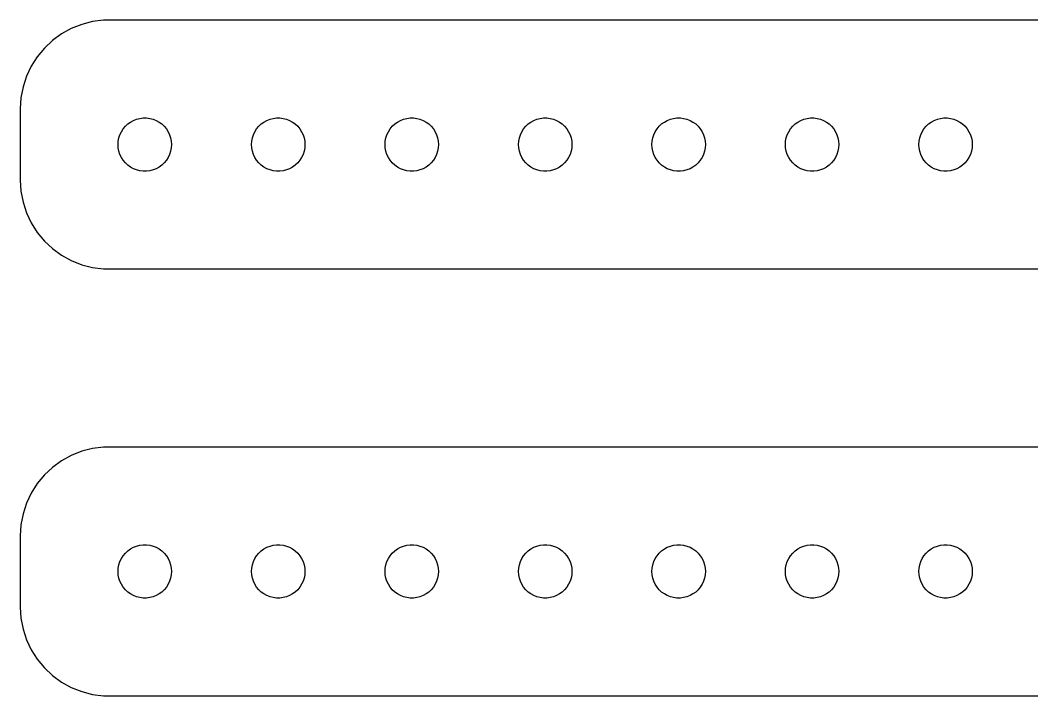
# Model space of a CAD drawing. Header units: metres. Extents: x -232 to 232, y 17 to 55.
# Drawn here: x -232 to -175.2, y 17 to 55 of the extents above; entities that cross this region are included whole.
import ezdxf

# ---------------------------------------------------------------- set-up
doc = ezdxf.new("R2010")
doc.units = ezdxf.units.M

msp = doc.modelspace()

# ---------------------------------------------------------------- linework, layer by layer
for p, q in [((-228.545, 54.7553), (-229.129, 54.5241)), ((-227.937, 54.9114), (-228.545, 54.7553)), ((-227.314, 54.9901), (-227.937, 54.9114)), ((227.314, 54.9901), (-227.314, 54.9901)), ((-229.679, 54.2216), (-230.187, 53.8526)), ((-229.129, 54.5241), (-229.679, 54.2216)), ((-230.187, 53.8526), (-230.645, 53.4227)), ((-231.045, 52.9389), (-231.382, 52.4088)), ((-230.645, 53.4227), (-231.045, 52.9389)), ((-231.382, 52.4088), (-231.649, 51.8406)), ((-231.649, 51.8406), (-231.843, 51.2434)), ((-231.843, 51.2434), (-231.961, 50.6267)), ((-231.961, 50.6267), (-232, 50)), ((-232, 50), (-232, 46)), ((-225.464, 49.4266), (-225.281, 49.4734)), ((-225.281, 49.4734), (-225.094, 49.497)), ((-225.094, 49.497), (-224.906, 49.497)), ((-224.906, 49.497), (-224.719, 49.4734)), ((-224.719, 49.4734), (-224.536, 49.4266)), ((-217.964, 49.4266), (-217.781, 49.4734)), ((-217.781, 49.4734), (-217.594, 49.497)), ((-217.594, 49.497), (-217.406, 49.497)), ((-217.406, 49.497), (-217.219, 49.4734)), ((-217.219, 49.4734), (-217.036, 49.4266)), ((-210.464, 49.4266), (-210.281, 49.4734)), ((-210.281, 49.4734), (-210.094, 49.497)), ((-210.094, 49.497), (-209.906, 49.497)), ((-209.906, 49.497), (-209.719, 49.4734)), ((-209.719, 49.4734), (-209.536, 49.4266)), ((-202.964, 49.4266), (-202.781, 49.4734)), ((-202.781, 49.4734), (-202.594, 49.497)), ((-202.594, 49.497), (-202.406, 49.497)), ((-202.406, 49.497), (-202.219, 49.4734)), ((-202.219, 49.4734), (-202.036, 49.4266)), ((-195.464, 49.4266), (-195.281, 49.4734)), ((-195.281, 49.4734), (-195.094, 49.497)), ((-195.094, 49.497), (-194.906, 49.497)), ((-194.906, 49.497), (-194.719, 49.4734)), ((-194.719, 49.4734), (-194.536, 49.4266)), ((-187.964, 49.4266), (-187.781, 49.4734)), ((-187.781, 49.4734), (-187.594, 49.497)), ((-187.594, 49.497), (-187.406, 49.497)), ((-187.406, 49.497), (-187.219, 49.4734)), ((-187.219, 49.4734), (-187.036, 49.4266)), ((-180.464, 49.4266), (-180.281, 49.4734)), ((-180.281, 49.4734), (-180.094, 49.497)), ((-180.094, 49.497), (-179.906, 49.497)), ((-179.906, 49.497), (-179.719, 49.4734)), ((-179.719, 49.4734), (-179.536, 49.4266)), ((-226.214, 48.8817), (-226.093, 49.0268)), ((-226.093, 49.0268), (-225.956, 49.1558)), ((-225.956, 49.1558), (-225.804, 49.2665)), ((-225.804, 49.2665), (-225.639, 49.3572)), ((-225.639, 49.3572), (-225.464, 49.4266)), ((-224.536, 49.4266), (-224.361, 49.3572)), ((-224.361, 49.3572), (-224.196, 49.2665)), ((-224.196, 49.2665), (-224.044, 49.1558)), ((-224.044, 49.1558), (-223.907, 49.0268)), ((-223.907, 49.0268), (-223.786, 48.8817)), ((-218.714, 48.8817), (-218.593, 49.0268)), ((-218.593, 49.0268), (-218.456, 49.1558)), ((-218.456, 49.1558), (-218.304, 49.2665)), ((-218.304, 49.2665), (-218.139, 49.3572)), ((-218.139, 49.3572), (-217.964, 49.4266)), ((-217.036, 49.4266), (-216.861, 49.3572)), ((-216.861, 49.3572), (-216.696, 49.2665)), ((-216.696, 49.2665), (-216.544, 49.1558)), ((-216.544, 49.1558), (-216.407, 49.0268)), ((-216.407, 49.0268), (-216.286, 48.8817)), ((-211.214, 48.8817), (-211.093, 49.0268)), ((-211.093, 49.0268), (-210.956, 49.1558)), ((-210.956, 49.1558), (-210.804, 49.2665)), ((-210.804, 49.2665), (-210.639, 49.3572)), ((-210.639, 49.3572), (-210.464, 49.4266)), ((-209.536, 49.4266), (-209.361, 49.3572)), ((-209.361, 49.3572), (-209.196, 49.2665)), ((-209.196, 49.2665), (-209.044, 49.1558)), ((-209.044, 49.1558), (-208.907, 49.0268)), ((-208.907, 49.0268), (-208.786, 48.8817)), ((-203.714, 48.8817), (-203.593, 49.0268)), ((-203.593, 49.0268), (-203.456, 49.1558)), ((-203.456, 49.1558), (-203.304, 49.2665)), ((-203.304, 49.2665), (-203.139, 49.3572)), ((-203.139, 49.3572), (-202.964, 49.4266)), ((-202.036, 49.4266), (-201.861, 49.3572)), ((-201.861, 49.3572), (-201.696, 49.2665)), ((-201.696, 49.2665), (-201.544, 49.1558)), ((-201.544, 49.1558), (-201.407, 49.0268)), ((-201.407, 49.0268), (-201.286, 48.8817)), ((-196.214, 48.8817), (-196.093, 49.0268)), ((-196.093, 49.0268), (-195.956, 49.1558)), ((-195.956, 49.1558), (-195.804, 49.2665)), ((-195.804, 49.2665), (-195.639, 49.3572)), ((-195.639, 49.3572), (-195.464, 49.4266)), ((-194.536, 49.4266), (-194.361, 49.3572)), ((-194.361, 49.3572), (-194.196, 49.2665)), ((-194.196, 49.2665), (-194.044, 49.1558)), ((-194.044, 49.1558), (-193.907, 49.0268)), ((-193.907, 49.0268), (-193.786, 48.8817)), ((-188.714, 48.8817), (-188.593, 49.0268)), ((-188.593, 49.0268), (-188.456, 49.1558)), ((-188.456, 49.1558), (-188.304, 49.2665)), ((-188.304, 49.2665), (-188.139, 49.3572)), ((-188.139, 49.3572), (-187.964, 49.4266)), ((-187.036, 49.4266), (-186.861, 49.3572)), ((-186.861, 49.3572), (-186.696, 49.2665)), ((-186.696, 49.2665), (-186.544, 49.1558)), ((-186.544, 49.1558), (-186.407, 49.0268)), ((-186.407, 49.0268), (-186.286, 48.8817)), ((-181.214, 48.8817), (-181.093, 49.0268)), ((-181.093, 49.0268), (-180.956, 49.1558)), ((-180.956, 49.1558), (-180.804, 49.2665)), ((-180.804, 49.2665), (-180.639, 49.3572)), ((-180.639, 49.3572), (-180.464, 49.4266)), ((-179.536, 49.4266), (-179.361, 49.3572)), ((-179.361, 49.3572), (-179.196, 49.2665)), ((-179.196, 49.2665), (-179.044, 49.1558)), ((-179.044, 49.1558), (-178.907, 49.0268)), ((-178.907, 49.0268), (-178.786, 48.8817)), ((-226.488, 48.188), (-226.453, 48.373)), ((-226.453, 48.373), (-226.395, 48.5522)), ((-226.395, 48.5522), (-226.314, 48.7226)), ((-226.314, 48.7226), (-226.214, 48.8817)), ((-223.786, 48.8817), (-223.686, 48.7226)), ((-223.686, 48.7226), (-223.605, 48.5522)), ((-223.605, 48.5522), (-223.547, 48.373)), ((-223.547, 48.373), (-223.512, 48.188)), ((-218.988, 48.188), (-218.953, 48.373)), ((-218.953, 48.373), (-218.895, 48.5522)), ((-218.895, 48.5522), (-218.814, 48.7226)), ((-218.814, 48.7226), (-218.714, 48.8817)), ((-216.286, 48.8817), (-216.186, 48.7226)), ((-216.186, 48.7226), (-216.105, 48.5522)), ((-216.105, 48.5522), (-216.047, 48.373)), ((-216.047, 48.373), (-216.012, 48.188)), ((-211.488, 48.188), (-211.453, 48.373)), ((-211.453, 48.373), (-211.395, 48.5522)), ((-211.395, 48.5522), (-211.314, 48.7226)), ((-211.314, 48.7226), (-211.214, 48.8817)), ((-208.786, 48.8817), (-208.686, 48.7226)), ((-208.686, 48.7226), (-208.605, 48.5522)), ((-208.605, 48.5522), (-208.547, 48.373)), ((-208.547, 48.373), (-208.512, 48.188)), ((-203.988, 48.188), (-203.953, 48.373)), ((-203.953, 48.373), (-203.895, 48.5522)), ((-203.895, 48.5522), (-203.814, 48.7226)), ((-203.814, 48.7226), (-203.714, 48.8817)), ((-201.286, 48.8817), (-201.186, 48.7226)), ((-201.186, 48.7226), (-201.105, 48.5522)), ((-201.105, 48.5522), (-201.047, 48.373)), ((-201.047, 48.373), (-201.012, 48.188)), ((-196.488, 48.188), (-196.453, 48.373)), ((-196.453, 48.373), (-196.395, 48.5522)), ((-196.395, 48.5522), (-196.314, 48.7226)), ((-196.314, 48.7226), (-196.214, 48.8817)), ((-193.786, 48.8817), (-193.686, 48.7226)), ((-193.686, 48.7226), (-193.605, 48.5522)), ((-193.605, 48.5522), (-193.547, 48.373)), ((-193.547, 48.373), (-193.512, 48.188)), ((-188.988, 48.188), (-188.953, 48.373)), ((-188.953, 48.373), (-188.895, 48.5522)), ((-188.895, 48.5522), (-188.814, 48.7226)), ((-188.814, 48.7226), (-188.714, 48.8817)), ((-186.286, 48.8817), (-186.186, 48.7226)), ((-186.186, 48.7226), (-186.105, 48.5522)), ((-186.105, 48.5522), (-186.047, 48.373)), ((-186.047, 48.373), (-186.012, 48.188)), ((-181.488, 48.188), (-181.453, 48.373)), ((-181.453, 48.373), (-181.395, 48.5522)), ((-181.395, 48.5522), (-181.314, 48.7226)), ((-181.314, 48.7226), (-181.214, 48.8817)), ((-178.786, 48.8817), (-178.686, 48.7226)), ((-178.686, 48.7226), (-178.605, 48.5522)), ((-178.605, 48.5522), (-178.547, 48.373)), ((-178.547, 48.373), (-178.512, 48.188)), ((-226.5, 48), (-226.488, 48.188)), ((-226.488, 47.812), (-226.5, 48)), ((-226.453, 47.627), (-226.488, 47.812)), ((-223.512, 47.812), (-223.547, 47.627)), ((-223.512, 48.188), (-223.5, 48)), ((-223.5, 48), (-223.512, 47.812)), ((-219, 48), (-218.988, 48.188)), ((-218.988, 47.812), (-219, 48)), ((-218.953, 47.627), (-218.988, 47.812)), ((-216.012, 47.812), (-216.047, 47.627)), ((-216.012, 48.188), (-216, 48)), ((-216, 48), (-216.012, 47.812)), ((-211.5, 48), (-211.488, 48.188)), ((-211.488, 47.812), (-211.5, 48)), ((-211.453, 47.627), (-211.488, 47.812)), ((-208.512, 47.812), (-208.547, 47.627)), ((-208.512, 48.188), (-208.5, 48)), ((-208.5, 48), (-208.512, 47.812)), ((-204, 48), (-203.988, 48.188)), ((-203.988, 47.812), (-204, 48)), ((-203.953, 47.627), (-203.988, 47.812)), ((-201.012, 47.812), (-201.047, 47.627)), ((-201.012, 48.188), (-201, 48)), ((-201, 48), (-201.012, 47.812)), ((-196.5, 48), (-196.488, 48.188)), ((-196.488, 47.812), (-196.5, 48)), ((-196.453, 47.627), (-196.488, 47.812)), ((-193.512, 47.812), (-193.547, 47.627)), ((-193.512, 48.188), (-193.5, 48)), ((-193.5, 48), (-193.512, 47.812)), ((-189, 48), (-188.988, 48.188)), ((-188.988, 47.812), (-189, 48)), ((-188.953, 47.627), (-188.988, 47.812)), ((-186.012, 47.812), (-186.047, 47.627)), ((-186.012, 48.188), (-186, 48)), ((-186, 48), (-186.012, 47.812)), ((-181.5, 48), (-181.488, 48.188)), ((-181.488, 47.812), (-181.5, 48)), ((-181.453, 47.627), (-181.488, 47.812)), ((-178.512, 47.812), (-178.547, 47.627)), ((-178.512, 48.188), (-178.5, 48)), ((-178.5, 48), (-178.512, 47.812)), ((-226.395, 47.4478), (-226.453, 47.627)), ((-226.314, 47.2774), (-226.395, 47.4478)), ((-226.214, 47.1183), (-226.314, 47.2774)), ((-223.686, 47.2774), (-223.786, 47.1183)), ((-223.605, 47.4478), (-223.686, 47.2774)), ((-223.547, 47.627), (-223.605, 47.4478)), ((-218.895, 47.4478), (-218.953, 47.627)), ((-218.814, 47.2774), (-218.895, 47.4478)), ((-218.714, 47.1183), (-218.814, 47.2774)), ((-216.186, 47.2774), (-216.286, 47.1183)), ((-216.105, 47.4478), (-216.186, 47.2774)), ((-216.047, 47.627), (-216.105, 47.4478)), ((-211.395, 47.4478), (-211.453, 47.627)), ((-211.314, 47.2774), (-211.395, 47.4478)), ((-211.214, 47.1183), (-211.314, 47.2774)), ((-208.686, 47.2774), (-208.786, 47.1183)), ((-208.605, 47.4478), (-208.686, 47.2774)), ((-208.547, 47.627), (-208.605, 47.4478)), ((-203.895, 47.4478), (-203.953, 47.627)), ((-203.814, 47.2774), (-203.895, 47.4478)), ((-203.714, 47.1183), (-203.814, 47.2774)), ((-201.186, 47.2774), (-201.286, 47.1183)), ((-201.105, 47.4478), (-201.186, 47.2774)), ((-201.047, 47.627), (-201.105, 47.4478)), ((-196.395, 47.4478), (-196.453, 47.627)), ((-196.314, 47.2774), (-196.395, 47.4478)), ((-196.214, 47.1183), (-196.314, 47.2774)), ((-193.686, 47.2774), (-193.786, 47.1183)), ((-193.605, 47.4478), (-193.686, 47.2774)), ((-193.547, 47.627), (-193.605, 47.4478)), ((-188.895, 47.4478), (-188.953, 47.627)), ((-188.814, 47.2774), (-188.895, 47.4478)), ((-188.714, 47.1183), (-188.814, 47.2774)), ((-186.186, 47.2774), (-186.286, 47.1183)), ((-186.105, 47.4478), (-186.186, 47.2774)), ((-186.047, 47.627), (-186.105, 47.4478)), ((-181.395, 47.4478), (-181.453, 47.627)), ((-181.314, 47.2774), (-181.395, 47.4478)), ((-181.214, 47.1183), (-181.314, 47.2774)), ((-178.686, 47.2774), (-178.786, 47.1183)), ((-178.605, 47.4478), (-178.686, 47.2774)), ((-178.547, 47.627), (-178.605, 47.4478)), ((-226.093, 46.9732), (-226.214, 47.1183)), ((-225.956, 46.8442), (-226.093, 46.9732)), ((-225.804, 46.7335), (-225.956, 46.8442)), ((-225.639, 46.6428), (-225.804, 46.7335)), ((-225.464, 46.5734), (-225.639, 46.6428)), ((-224.361, 46.6428), (-224.536, 46.5734)), ((-224.196, 46.7335), (-224.361, 46.6428)), ((-224.044, 46.8442), (-224.196, 46.7335)), ((-223.907, 46.9732), (-224.044, 46.8442)), ((-223.786, 47.1183), (-223.907, 46.9732)), ((-218.593, 46.9732), (-218.714, 47.1183)), ((-218.456, 46.8442), (-218.593, 46.9732)), ((-218.304, 46.7335), (-218.456, 46.8442)), ((-218.139, 46.6428), (-218.304, 46.7335)), ((-217.964, 46.5734), (-218.139, 46.6428)), ((-216.861, 46.6428), (-217.036, 46.5734)), ((-216.696, 46.7335), (-216.861, 46.6428)), ((-216.544, 46.8442), (-216.696, 46.7335)), ((-216.407, 46.9732), (-216.544, 46.8442)), ((-216.286, 47.1183), (-216.407, 46.9732)), ((-211.093, 46.9732), (-211.214, 47.1183)), ((-210.956, 46.8442), (-211.093, 46.9732)), ((-210.804, 46.7335), (-210.956, 46.8442)), ((-210.639, 46.6428), (-210.804, 46.7335)), ((-210.464, 46.5734), (-210.639, 46.6428)), ((-209.361, 46.6428), (-209.536, 46.5734)), ((-209.196, 46.7335), (-209.361, 46.6428)), ((-209.044, 46.8442), (-209.196, 46.7335)), ((-208.907, 46.9732), (-209.044, 46.8442)), ((-208.786, 47.1183), (-208.907, 46.9732)), ((-203.593, 46.9732), (-203.714, 47.1183)), ((-203.456, 46.8442), (-203.593, 46.9732)), ((-203.304, 46.7335), (-203.456, 46.8442)), ((-203.139, 46.6428), (-203.304, 46.7335)), ((-202.964, 46.5734), (-203.139, 46.6428)), ((-201.861, 46.6428), (-202.036, 46.5734)), ((-201.696, 46.7335), (-201.861, 46.6428)), ((-201.544, 46.8442), (-201.696, 46.7335)), ((-201.407, 46.9732), (-201.544, 46.8442)), ((-201.286, 47.1183), (-201.407, 46.9732)), ((-196.093, 46.9732), (-196.214, 47.1183)), ((-195.956, 46.8442), (-196.093, 46.9732)), ((-195.804, 46.7335), (-195.956, 46.8442)), ((-195.639, 46.6428), (-195.804, 46.7335)), ((-195.464, 46.5734), (-195.639, 46.6428)), ((-194.361, 46.6428), (-194.536, 46.5734)), ((-194.196, 46.7335), (-194.361, 46.6428)), ((-194.044, 46.8442), (-194.196, 46.7335)), ((-193.907, 46.9732), (-194.044, 46.8442)), ((-193.786, 47.1183), (-193.907, 46.9732)), ((-188.593, 46.9732), (-188.714, 47.1183)), ((-188.456, 46.8442), (-188.593, 46.9732)), ((-188.304, 46.7335), (-188.456, 46.8442)), ((-188.139, 46.6428), (-188.304, 46.7335)), ((-187.964, 46.5734), (-188.139, 46.6428)), ((-186.861, 46.6428), (-187.036, 46.5734)), ((-186.696, 46.7335), (-186.861, 46.6428)), ((-186.544, 46.8442), (-186.696, 46.7335)), ((-186.407, 46.9732), (-186.544, 46.8442)), ((-186.286, 47.1183), (-186.407, 46.9732)), ((-181.093, 46.9732), (-181.214, 47.1183)), ((-180.956, 46.8442), (-181.093, 46.9732)), ((-180.804, 46.7335), (-180.956, 46.8442)), ((-180.639, 46.6428), (-180.804, 46.7335)), ((-180.464, 46.5734), (-180.639, 46.6428)), ((-179.361, 46.6428), (-179.536, 46.5734)), ((-179.196, 46.7335), (-179.361, 46.6428)), ((-179.044, 46.8442), (-179.196, 46.7335)), ((-178.907, 46.9732), (-179.044, 46.8442)), ((-178.786, 47.1183), (-178.907, 46.9732)), ((-225.281, 46.5266), (-225.464, 46.5734)), ((-225.094, 46.503), (-225.281, 46.5266)), ((-224.906, 46.503), (-225.094, 46.503)), ((-224.719, 46.5266), (-224.906, 46.503)), ((-224.536, 46.5734), (-224.719, 46.5266)), ((-217.781, 46.5266), (-217.964, 46.5734)), ((-217.594, 46.503), (-217.781, 46.5266)), ((-217.406, 46.503), (-217.594, 46.503)), ((-217.219, 46.5266), (-217.406, 46.503)), ((-217.036, 46.5734), (-217.219, 46.5266)), ((-210.281, 46.5266), (-210.464, 46.5734)), ((-210.094, 46.503), (-210.281, 46.5266)), ((-209.906, 46.503), (-210.094, 46.503)), ((-209.719, 46.5266), (-209.906, 46.503)), ((-209.536, 46.5734), (-209.719, 46.5266)), ((-202.781, 46.5266), (-202.964, 46.5734)), ((-202.594, 46.503), (-202.781, 46.5266)), ((-202.406, 46.503), (-202.594, 46.503)), ((-202.219, 46.5266), (-202.406, 46.503)), ((-202.036, 46.5734), (-202.219, 46.5266)), ((-195.281, 46.5266), (-195.464, 46.5734)), ((-195.094, 46.503), (-195.281, 46.5266)), ((-194.906, 46.503), (-195.094, 46.503)), ((-194.719, 46.5266), (-194.906, 46.503)), ((-194.536, 46.5734), (-194.719, 46.5266)), ((-187.781, 46.5266), (-187.964, 46.5734)), ((-187.594, 46.503), (-187.781, 46.5266)), ((-187.406, 46.503), (-187.594, 46.503)), ((-187.219, 46.5266), (-187.406, 46.503)), ((-187.036, 46.5734), (-187.219, 46.5266)), ((-180.281, 46.5266), (-180.464, 46.5734)), ((-180.094, 46.503), (-180.281, 46.5266)), ((-179.906, 46.503), (-180.094, 46.503)), ((-179.719, 46.5266), (-179.906, 46.503)), ((-179.536, 46.5734), (-179.719, 46.5266)), ((-232, 46), (-231.961, 45.3733)), ((-231.961, 45.3733), (-231.843, 44.7566)), ((-231.843, 44.7566), (-231.649, 44.1594)), ((-231.649, 44.1594), (-231.382, 43.5912)), ((-231.382, 43.5912), (-231.045, 43.0611)), ((-231.045, 43.0611), (-230.645, 42.5773)), ((-230.645, 42.5773), (-230.187, 42.1474)), ((-230.187, 42.1474), (-229.679, 41.7784)), ((-229.679, 41.7784), (-229.129, 41.4759)), ((-229.129, 41.4759), (-228.545, 41.2447)), ((-228.545, 41.2447), (-227.937, 41.0886)), ((-227.937, 41.0886), (-227.314, 41.0099)), ((-227.314, 41.0099), (227.314, 41.0099)), ((-228.545, 30.7553), (-229.129, 30.5241)), ((-227.937, 30.9114), (-228.545, 30.7553)), ((-227.314, 30.9901), (-227.937, 30.9114)), ((227.314, 30.9901), (-227.314, 30.9901)), ((-229.679, 30.2216), (-230.187, 29.8526)), ((-229.129, 30.5241), (-229.679, 30.2216)), ((-230.187, 29.8526), (-230.645, 29.4227)), ((-230.645, 29.4227), (-231.045, 28.9389)), ((-231.045, 28.9389), (-231.382, 28.4088)), ((-231.382, 28.4088), (-231.649, 27.8406)), ((-231.649, 27.8406), (-231.843, 27.2434)), ((-231.843, 27.2434), (-231.961, 26.6267)), ((-231.961, 26.6267), (-232, 26)), ((-232, 26), (-232, 22)), ((-226.214, 24.8817), (-226.093, 25.0268)), ((-226.093, 25.0268), (-225.956, 25.1558)), ((-225.956, 25.1558), (-225.804, 25.2665)), ((-225.804, 25.2665), (-225.639, 25.3572)), ((-225.639, 25.3572), (-225.464, 25.4266)), ((-225.464, 25.4266), (-225.281, 25.4734)), ((-225.281, 25.4734), (-225.094, 25.497)), ((-225.094, 25.497), (-224.906, 25.497)), ((-224.906, 25.497), (-224.719, 25.4734)), ((-224.719, 25.4734), (-224.536, 25.4266)), ((-224.536, 25.4266), (-224.361, 25.3572)), ((-224.361, 25.3572), (-224.196, 25.2665)), ((-224.196, 25.2665), (-224.044, 25.1558)), ((-224.044, 25.1558), (-223.907, 25.0268)), ((-223.907, 25.0268), (-223.786, 24.8817)), ((-218.714, 24.8817), (-218.593, 25.0268)), ((-218.593, 25.0268), (-218.456, 25.1558)), ((-218.456, 25.1558), (-218.304, 25.2665)), ((-218.304, 25.2665), (-218.139, 25.3572)), ((-218.139, 25.3572), (-217.964, 25.4266)), ((-217.964, 25.4266), (-217.781, 25.4734)), ((-217.781, 25.4734), (-217.594, 25.497)), ((-217.594, 25.497), (-217.406, 25.497)), ((-217.406, 25.497), (-217.219, 25.4734)), ((-217.219, 25.4734), (-217.036, 25.4266)), ((-217.036, 25.4266), (-216.861, 25.3572)), ((-216.861, 25.3572), (-216.696, 25.2665)), ((-216.696, 25.2665), (-216.544, 25.1558)), ((-216.544, 25.1558), (-216.407, 25.0268)), ((-216.407, 25.0268), (-216.286, 24.8817)), ((-211.214, 24.8817), (-211.093, 25.0268)), ((-211.093, 25.0268), (-210.956, 25.1558)), ((-210.956, 25.1558), (-210.804, 25.2665)), ((-210.804, 25.2665), (-210.639, 25.3572)), ((-210.639, 25.3572), (-210.464, 25.4266)), ((-210.464, 25.4266), (-210.281, 25.4734)), ((-210.281, 25.4734), (-210.094, 25.497)), ((-210.094, 25.497), (-209.906, 25.497)), ((-209.906, 25.497), (-209.719, 25.4734)), ((-209.719, 25.4734), (-209.536, 25.4266)), ((-209.536, 25.4266), (-209.361, 25.3572)), ((-209.361, 25.3572), (-209.196, 25.2665)), ((-209.196, 25.2665), (-209.044, 25.1558)), ((-209.044, 25.1558), (-208.907, 25.0268)), ((-208.907, 25.0268), (-208.786, 24.8817)), ((-203.714, 24.8817), (-203.593, 25.0268)), ((-203.593, 25.0268), (-203.456, 25.1558)), ((-203.456, 25.1558), (-203.304, 25.2665)), ((-203.304, 25.2665), (-203.139, 25.3572)), ((-203.139, 25.3572), (-202.964, 25.4266)), ((-202.964, 25.4266), (-202.781, 25.4734)), ((-202.781, 25.4734), (-202.594, 25.497)), ((-202.594, 25.497), (-202.406, 25.497)), ((-202.406, 25.497), (-202.219, 25.4734)), ((-202.219, 25.4734), (-202.036, 25.4266)), ((-202.036, 25.4266), (-201.861, 25.3572)), ((-201.861, 25.3572), (-201.696, 25.2665)), ((-201.696, 25.2665), (-201.544, 25.1558)), ((-201.544, 25.1558), (-201.407, 25.0268)), ((-201.407, 25.0268), (-201.286, 24.8817)), ((-196.214, 24.8817), (-196.093, 25.0268)), ((-196.093, 25.0268), (-195.956, 25.1558)), ((-195.956, 25.1558), (-195.804, 25.2665)), ((-195.804, 25.2665), (-195.639, 25.3572)), ((-195.639, 25.3572), (-195.464, 25.4266)), ((-195.464, 25.4266), (-195.281, 25.4734)), ((-195.281, 25.4734), (-195.094, 25.497)), ((-195.094, 25.497), (-194.906, 25.497)), ((-194.906, 25.497), (-194.719, 25.4734)), ((-194.719, 25.4734), (-194.536, 25.4266)), ((-194.536, 25.4266), (-194.361, 25.3572)), ((-194.361, 25.3572), (-194.196, 25.2665)), ((-194.196, 25.2665), (-194.044, 25.1558)), ((-194.044, 25.1558), (-193.907, 25.0268)), ((-193.907, 25.0268), (-193.786, 24.8817)), ((-188.714, 24.8817), (-188.593, 25.0268)), ((-188.593, 25.0268), (-188.456, 25.1558)), ((-188.456, 25.1558), (-188.304, 25.2665)), ((-188.304, 25.2665), (-188.139, 25.3572)), ((-188.139, 25.3572), (-187.964, 25.4266)), ((-187.964, 25.4266), (-187.781, 25.4734)), ((-187.781, 25.4734), (-187.594, 25.497)), ((-187.594, 25.497), (-187.406, 25.497)), ((-187.406, 25.497), (-187.219, 25.4734)), ((-187.219, 25.4734), (-187.036, 25.4266)), ((-187.036, 25.4266), (-186.861, 25.3572)), ((-186.861, 25.3572), (-186.696, 25.2665)), ((-186.696, 25.2665), (-186.544, 25.1558)), ((-186.544, 25.1558), (-186.407, 25.0268)), ((-186.407, 25.0268), (-186.286, 24.8817)), ((-181.214, 24.8817), (-181.093, 25.0268)), ((-181.093, 25.0268), (-180.956, 25.1558)), ((-180.956, 25.1558), (-180.804, 25.2665)), ((-180.804, 25.2665), (-180.639, 25.3572)), ((-180.639, 25.3572), (-180.464, 25.4266)), ((-180.464, 25.4266), (-180.281, 25.4734)), ((-180.281, 25.4734), (-180.094, 25.497)), ((-180.094, 25.497), (-179.906, 25.497)), ((-179.906, 25.497), (-179.719, 25.4734)), ((-179.719, 25.4734), (-179.536, 25.4266)), ((-179.536, 25.4266), (-179.361, 25.3572)), ((-179.361, 25.3572), (-179.196, 25.2665)), ((-179.196, 25.2665), (-179.044, 25.1558)), ((-179.044, 25.1558), (-178.907, 25.0268)), ((-178.907, 25.0268), (-178.786, 24.8817)), ((-226.453, 24.373), (-226.395, 24.5522)), ((-226.395, 24.5522), (-226.314, 24.7226)), ((-226.314, 24.7226), (-226.214, 24.8817)), ((-223.786, 24.8817), (-223.686, 24.7226)), ((-223.686, 24.7226), (-223.605, 24.5522)), ((-223.605, 24.5522), (-223.547, 24.373)), ((-218.953, 24.373), (-218.895, 24.5522)), ((-218.895, 24.5522), (-218.814, 24.7226)), ((-218.814, 24.7226), (-218.714, 24.8817)), ((-216.286, 24.8817), (-216.186, 24.7226)), ((-216.186, 24.7226), (-216.105, 24.5522)), ((-216.105, 24.5522), (-216.047, 24.373)), ((-211.453, 24.373), (-211.395, 24.5522)), ((-211.395, 24.5522), (-211.314, 24.7226)), ((-211.314, 24.7226), (-211.214, 24.8817)), ((-208.786, 24.8817), (-208.686, 24.7226)), ((-208.686, 24.7226), (-208.605, 24.5522)), ((-208.605, 24.5522), (-208.547, 24.373)), ((-203.953, 24.373), (-203.895, 24.5522)), ((-203.895, 24.5522), (-203.814, 24.7226)), ((-203.814, 24.7226), (-203.714, 24.8817)), ((-201.286, 24.8817), (-201.186, 24.7226)), ((-201.186, 24.7226), (-201.105, 24.5522)), ((-201.105, 24.5522), (-201.047, 24.373)), ((-196.453, 24.373), (-196.395, 24.5522)), ((-196.395, 24.5522), (-196.314, 24.7226)), ((-196.314, 24.7226), (-196.214, 24.8817)), ((-193.786, 24.8817), (-193.686, 24.7226)), ((-193.686, 24.7226), (-193.605, 24.5522)), ((-193.605, 24.5522), (-193.547, 24.373)), ((-188.953, 24.373), (-188.895, 24.5522)), ((-188.895, 24.5522), (-188.814, 24.7226)), ((-188.814, 24.7226), (-188.714, 24.8817)), ((-186.286, 24.8817), (-186.186, 24.7226)), ((-186.186, 24.7226), (-186.105, 24.5522)), ((-186.105, 24.5522), (-186.047, 24.373)), ((-181.453, 24.373), (-181.395, 24.5522)), ((-181.395, 24.5522), (-181.314, 24.7226)), ((-181.314, 24.7226), (-181.214, 24.8817)), ((-178.786, 24.8817), (-178.686, 24.7226)), ((-178.686, 24.7226), (-178.605, 24.5522)), ((-178.605, 24.5522), (-178.547, 24.373)), ((-226.5, 24), (-226.488, 24.188)), ((-226.488, 23.812), (-226.5, 24)), ((-226.488, 24.188), (-226.453, 24.373)), ((-223.547, 24.373), (-223.512, 24.188)), ((-223.512, 24.188), (-223.5, 24)), ((-223.5, 24), (-223.512, 23.812)), ((-219, 24), (-218.988, 24.188)), ((-218.988, 23.812), (-219, 24)), ((-218.988, 24.188), (-218.953, 24.373)), ((-216.047, 24.373), (-216.012, 24.188)), ((-216.012, 24.188), (-216, 24)), ((-216, 24), (-216.012, 23.812)), ((-211.5, 24), (-211.488, 24.188)), ((-211.488, 23.812), (-211.5, 24)), ((-211.488, 24.188), (-211.453, 24.373)), ((-208.547, 24.373), (-208.512, 24.188)), ((-208.512, 24.188), (-208.5, 24)), ((-208.5, 24), (-208.512, 23.812)), ((-204, 24), (-203.988, 24.188)), ((-203.988, 23.812), (-204, 24)), ((-203.988, 24.188), (-203.953, 24.373)), ((-201.047, 24.373), (-201.012, 24.188)), ((-201.012, 24.188), (-201, 24)), ((-201, 24), (-201.012, 23.812)), ((-196.5, 24), (-196.488, 24.188)), ((-196.488, 23.812), (-196.5, 24)), ((-196.488, 24.188), (-196.453, 24.373)), ((-193.547, 24.373), (-193.512, 24.188)), ((-193.512, 24.188), (-193.5, 24)), ((-193.5, 24), (-193.512, 23.812)), ((-189, 24), (-188.988, 24.188)), ((-188.988, 23.812), (-189, 24)), ((-188.988, 24.188), (-188.953, 24.373)), ((-186.047, 24.373), (-186.012, 24.188)), ((-186.012, 24.188), (-186, 24)), ((-186, 24), (-186.012, 23.812)), ((-181.5, 24), (-181.488, 24.188)), ((-181.488, 23.812), (-181.5, 24)), ((-181.488, 24.188), (-181.453, 24.373)), ((-178.547, 24.373), (-178.512, 24.188)), ((-178.512, 24.188), (-178.5, 24)), ((-178.5, 24), (-178.512, 23.812)), ((-226.453, 23.627), (-226.488, 23.812)), ((-226.395, 23.4478), (-226.453, 23.627)), ((-226.314, 23.2774), (-226.395, 23.4478)), ((-223.605, 23.4478), (-223.686, 23.2774)), ((-223.547, 23.627), (-223.605, 23.4478)), ((-223.512, 23.812), (-223.547, 23.627)), ((-218.953, 23.627), (-218.988, 23.812)), ((-218.895, 23.4478), (-218.953, 23.627)), ((-218.814, 23.2774), (-218.895, 23.4478)), ((-216.105, 23.4478), (-216.186, 23.2774)), ((-216.047, 23.627), (-216.105, 23.4478)), ((-216.012, 23.812), (-216.047, 23.627)), ((-211.453, 23.627), (-211.488, 23.812)), ((-211.395, 23.4478), (-211.453, 23.627)), ((-211.314, 23.2774), (-211.395, 23.4478)), ((-208.605, 23.4478), (-208.686, 23.2774)), ((-208.547, 23.627), (-208.605, 23.4478)), ((-208.512, 23.812), (-208.547, 23.627)), ((-203.953, 23.627), (-203.988, 23.812)), ((-203.895, 23.4478), (-203.953, 23.627)), ((-203.814, 23.2774), (-203.895, 23.4478)), ((-201.105, 23.4478), (-201.186, 23.2774)), ((-201.047, 23.627), (-201.105, 23.4478)), ((-201.012, 23.812), (-201.047, 23.627)), ((-196.453, 23.627), (-196.488, 23.812)), ((-196.395, 23.4478), (-196.453, 23.627)), ((-196.314, 23.2774), (-196.395, 23.4478)), ((-193.605, 23.4478), (-193.686, 23.2774)), ((-193.547, 23.627), (-193.605, 23.4478)), ((-193.512, 23.812), (-193.547, 23.627)), ((-188.953, 23.627), (-188.988, 23.812)), ((-188.895, 23.4478), (-188.953, 23.627)), ((-188.814, 23.2774), (-188.895, 23.4478)), ((-186.105, 23.4478), (-186.186, 23.2774)), ((-186.047, 23.627), (-186.105, 23.4478)), ((-186.012, 23.812), (-186.047, 23.627)), ((-181.453, 23.627), (-181.488, 23.812)), ((-181.395, 23.4478), (-181.453, 23.627)), ((-181.314, 23.2774), (-181.395, 23.4478)), ((-178.605, 23.4478), (-178.686, 23.2774)), ((-178.547, 23.627), (-178.605, 23.4478)), ((-178.512, 23.812), (-178.547, 23.627)), ((-226.214, 23.1183), (-226.314, 23.2774)), ((-226.093, 22.9732), (-226.214, 23.1183)), ((-225.956, 22.8442), (-226.093, 22.9732)), ((-225.804, 22.7335), (-225.956, 22.8442)), ((-224.044, 22.8442), (-224.196, 22.7335)), ((-223.907, 22.9732), (-224.044, 22.8442)), ((-223.786, 23.1183), (-223.907, 22.9732)), ((-223.686, 23.2774), (-223.786, 23.1183)), ((-218.714, 23.1183), (-218.814, 23.2774)), ((-218.593, 22.9732), (-218.714, 23.1183)), ((-218.456, 22.8442), (-218.593, 22.9732)), ((-218.304, 22.7335), (-218.456, 22.8442)), ((-216.544, 22.8442), (-216.696, 22.7335)), ((-216.407, 22.9732), (-216.544, 22.8442)), ((-216.286, 23.1183), (-216.407, 22.9732)), ((-216.186, 23.2774), (-216.286, 23.1183)), ((-211.214, 23.1183), (-211.314, 23.2774)), ((-211.093, 22.9732), (-211.214, 23.1183)), ((-210.956, 22.8442), (-211.093, 22.9732)), ((-210.804, 22.7335), (-210.956, 22.8442)), ((-209.044, 22.8442), (-209.196, 22.7335)), ((-208.907, 22.9732), (-209.044, 22.8442)), ((-208.786, 23.1183), (-208.907, 22.9732)), ((-208.686, 23.2774), (-208.786, 23.1183)), ((-203.714, 23.1183), (-203.814, 23.2774)), ((-203.593, 22.9732), (-203.714, 23.1183)), ((-203.456, 22.8442), (-203.593, 22.9732)), ((-203.304, 22.7335), (-203.456, 22.8442)), ((-201.544, 22.8442), (-201.696, 22.7335)), ((-201.407, 22.9732), (-201.544, 22.8442)), ((-201.286, 23.1183), (-201.407, 22.9732)), ((-201.186, 23.2774), (-201.286, 23.1183)), ((-196.214, 23.1183), (-196.314, 23.2774)), ((-196.093, 22.9732), (-196.214, 23.1183)), ((-195.956, 22.8442), (-196.093, 22.9732)), ((-195.804, 22.7335), (-195.956, 22.8442)), ((-194.044, 22.8442), (-194.196, 22.7335)), ((-193.907, 22.9732), (-194.044, 22.8442)), ((-193.786, 23.1183), (-193.907, 22.9732)), ((-193.686, 23.2774), (-193.786, 23.1183)), ((-188.714, 23.1183), (-188.814, 23.2774)), ((-188.593, 22.9732), (-188.714, 23.1183)), ((-188.456, 22.8442), (-188.593, 22.9732)), ((-188.304, 22.7335), (-188.456, 22.8442)), ((-186.544, 22.8442), (-186.696, 22.7335)), ((-186.407, 22.9732), (-186.544, 22.8442)), ((-186.286, 23.1183), (-186.407, 22.9732)), ((-186.186, 23.2774), (-186.286, 23.1183)), ((-181.214, 23.1183), (-181.314, 23.2774)), ((-181.093, 22.9732), (-181.214, 23.1183)), ((-180.956, 22.8442), (-181.093, 22.9732)), ((-180.804, 22.7335), (-180.956, 22.8442)), ((-179.044, 22.8442), (-179.196, 22.7335)), ((-178.907, 22.9732), (-179.044, 22.8442)), ((-178.786, 23.1183), (-178.907, 22.9732)), ((-178.686, 23.2774), (-178.786, 23.1183)), ((-225.639, 22.6428), (-225.804, 22.7335)), ((-225.464, 22.5734), (-225.639, 22.6428)), ((-225.281, 22.5266), (-225.464, 22.5734)), ((-225.094, 22.503), (-225.281, 22.5266)), ((-224.906, 22.503), (-225.094, 22.503)), ((-224.719, 22.5266), (-224.906, 22.503)), ((-224.536, 22.5734), (-224.719, 22.5266)), ((-224.361, 22.6428), (-224.536, 22.5734)), ((-224.196, 22.7335), (-224.361, 22.6428)), ((-218.139, 22.6428), (-218.304, 22.7335)), ((-217.964, 22.5734), (-218.139, 22.6428)), ((-217.781, 22.5266), (-217.964, 22.5734)), ((-217.594, 22.503), (-217.781, 22.5266)), ((-217.406, 22.503), (-217.594, 22.503)), ((-217.219, 22.5266), (-217.406, 22.503)), ((-217.036, 22.5734), (-217.219, 22.5266)), ((-216.861, 22.6428), (-217.036, 22.5734)), ((-216.696, 22.7335), (-216.861, 22.6428)), ((-210.639, 22.6428), (-210.804, 22.7335)), ((-210.464, 22.5734), (-210.639, 22.6428)), ((-210.281, 22.5266), (-210.464, 22.5734)), ((-210.094, 22.503), (-210.281, 22.5266)), ((-209.906, 22.503), (-210.094, 22.503)), ((-209.719, 22.5266), (-209.906, 22.503)), ((-209.536, 22.5734), (-209.719, 22.5266)), ((-209.361, 22.6428), (-209.536, 22.5734)), ((-209.196, 22.7335), (-209.361, 22.6428)), ((-203.139, 22.6428), (-203.304, 22.7335)), ((-202.964, 22.5734), (-203.139, 22.6428)), ((-202.781, 22.5266), (-202.964, 22.5734)), ((-202.594, 22.503), (-202.781, 22.5266)), ((-202.406, 22.503), (-202.594, 22.503)), ((-202.219, 22.5266), (-202.406, 22.503)), ((-202.036, 22.5734), (-202.219, 22.5266)), ((-201.861, 22.6428), (-202.036, 22.5734)), ((-201.696, 22.7335), (-201.861, 22.6428)), ((-195.639, 22.6428), (-195.804, 22.7335)), ((-195.464, 22.5734), (-195.639, 22.6428)), ((-195.281, 22.5266), (-195.464, 22.5734)), ((-195.094, 22.503), (-195.281, 22.5266)), ((-194.906, 22.503), (-195.094, 22.503)), ((-194.719, 22.5266), (-194.906, 22.503)), ((-194.536, 22.5734), (-194.719, 22.5266)), ((-194.361, 22.6428), (-194.536, 22.5734)), ((-194.196, 22.7335), (-194.361, 22.6428)), ((-188.139, 22.6428), (-188.304, 22.7335)), ((-187.964, 22.5734), (-188.139, 22.6428)), ((-187.781, 22.5266), (-187.964, 22.5734)), ((-187.594, 22.503), (-187.781, 22.5266)), ((-187.406, 22.503), (-187.594, 22.503)), ((-187.219, 22.5266), (-187.406, 22.503)), ((-187.036, 22.5734), (-187.219, 22.5266)), ((-186.861, 22.6428), (-187.036, 22.5734)), ((-186.696, 22.7335), (-186.861, 22.6428)), ((-180.639, 22.6428), (-180.804, 22.7335)), ((-180.464, 22.5734), (-180.639, 22.6428)), ((-180.281, 22.5266), (-180.464, 22.5734)), ((-180.094, 22.503), (-180.281, 22.5266)), ((-179.906, 22.503), (-180.094, 22.503)), ((-179.719, 22.5266), (-179.906, 22.503)), ((-179.536, 22.5734), (-179.719, 22.5266)), ((-179.361, 22.6428), (-179.536, 22.5734)), ((-179.196, 22.7335), (-179.361, 22.6428)), ((-232, 22), (-231.961, 21.3733)), ((-231.961, 21.3733), (-231.843, 20.7566)), ((-231.843, 20.7566), (-231.649, 20.1594)), ((-231.649, 20.1594), (-231.382, 19.5912)), ((-231.382, 19.5912), (-231.045, 19.0611)), ((-231.045, 19.0611), (-230.645, 18.5773)), ((-230.645, 18.5773), (-230.187, 18.1474)), ((-230.187, 18.1474), (-229.679, 17.7784)), ((-229.679, 17.7784), (-229.129, 17.4759)), ((-229.129, 17.4759), (-228.545, 17.2447)), ((-228.545, 17.2447), (-227.937, 17.0886)), ((-227.937, 17.0886), (-227.314, 17.0099)), ((-227.314, 17.0099), (227.314, 17.0099))]:
    msp.add_line(p, q)

doc.saveas('drawing.dxf')
